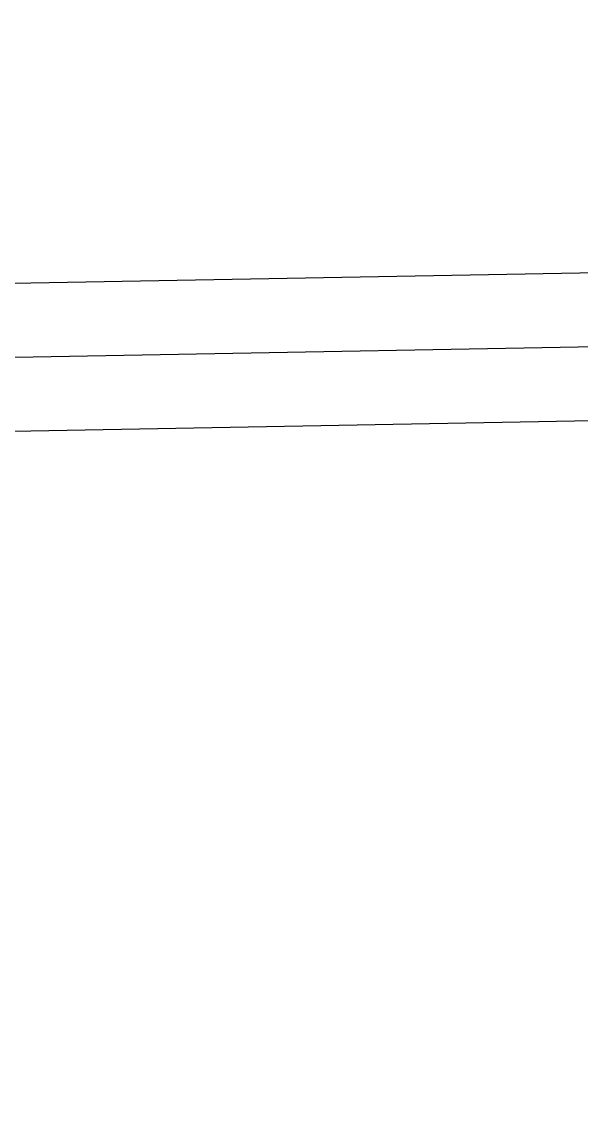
# Model space of a CAD drawing. Extents: x 529262 to 576451, y 2694391 to 2717535.
# Drawn here: x 566690.4 to 566781.2, y 2709283 to 2709457.8 of the extents above; entities that cross this region are included whole.
import ezdxf
from ezdxf.xclip import XClip

# ---------------------------------------------------------------- set-up
doc = ezdxf.new("R2010")
doc.units = 0
doc.header["$XCLIPFRAME"] = 0
for name, color, linetype in [('PP-COM', 7, 'Continuous'), ('RD-中线', 40, 'Continuous'), ('RD-红线', 7, 'Continuous')]:
    doc.layers.add(name, color=color, linetype=linetype)

# ---------------------------------------------------------------- blocks, each defined once
blk = doc.blocks.new('A$C19FD0107')
at = {"layer": 'RD-中线', "color": 8, "linetype": 'Continuous'}
blk.add_lwpolyline([(-3086.58, 14893.65), (-3108.23, 14899.63, 0.000046), (-3108.32, 14899.66), (-3236.52, 14935.1, 0.007364), (-3240.8, 14936.21), (-3481.53, 14995.18, 0.065736), (-3741.79, 15023.65), (-4056.29, 15016.62, -0.003768), (-4058.1, 15016.6), (-4121.61, 15016.13, 0.002785), (-4122.95, 15016.12), (-4376.62, 15011.45), (-4572.92, 15005.07)], format="xyb", dxfattribs=at)
at = {"layer": 'RD-中线', "color": 8, "linetype": 'Continuous', "flags": 128}
for points in [[(-4490.73, 14139.44, 0), (-4490.29, 14139.42)], [(-3818.25, 14086.17, 0), (-3817.74, 14086.17)]]:
    blk.add_lwpolyline(points, format="xyb", dxfattribs=at)
at = {"layer": 'RD-红线', "color": 8, "linetype": 'Continuous', "flags": 128}
for points in [[(-4139.4, 15027.82), (-4139.83, 15027.81), (-4344.8, 15024.04), (-4408.5, 15022.42), (-4537.85, 15018.22)], [(-4126.34, 15004.05), (-4126.76, 15004.04), (-4344.44, 15000.04)]]:
    blk.add_lwpolyline(points, dxfattribs=at)

msp = doc.modelspace()

# ---------------------------------------------------------------- block references
at = {"layer": 'PP-COM'}
ref = msp.add_blockref('A$C19FD0107', (570997.993, 2694390.603), dxfattribs=at)
XClip(ref).set_block_clipping_path([(-9366.4383134884, 14428.6043910822), (-3328.4480743363, 17452.7484863754)])

doc.saveas('drawing.dxf')
